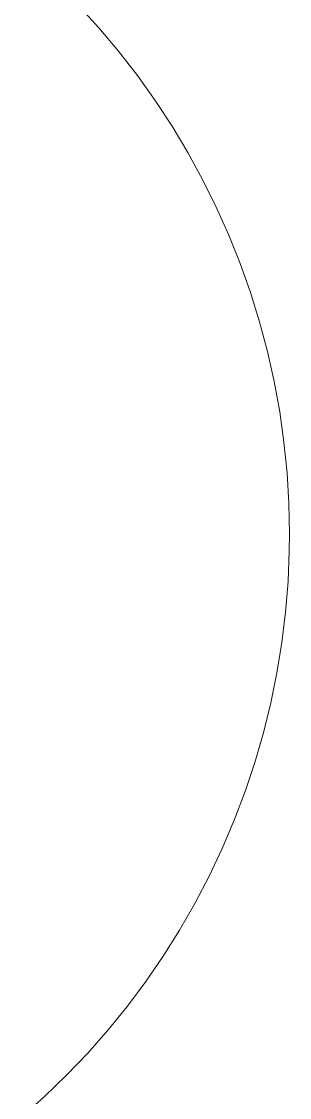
# Model space of a CAD drawing. Header units: millimetres. Extents: x 155920 to 295199, y -4084 to 97293.
# Drawn here: x 225034 to 225173, y 31014 to 31574 of the extents above; entities that cross this region are included whole.
import ezdxf

# ---------------------------------------------------------------- set-up
doc = ezdxf.new("R2010")
doc.units = ezdxf.units.MM
doc.header["$MEASUREMENT"] = 0
doc.layers.add('I-FURN', color=8, linetype='CONTINUOUS', lineweight=9)

msp = doc.modelspace()

# ---------------------------------------------------------------- linework, layer by layer
at = {"layer": 'I-FURN'}
for p, q in [((225074.15, 31570.61), (225063.36, 31582.42)), ((225084.45, 31558.37), (225074.15, 31570.61)), ((225094.26, 31545.73), (225084.45, 31558.37)), ((225103.56, 31532.71), (225094.26, 31545.73)), ((225112.33, 31519.33), (225103.56, 31532.71)), ((225120.55, 31505.61), (225112.33, 31519.33)), ((225128.22, 31491.57), (225120.55, 31505.61)), ((225135.33, 31477.23), (225128.22, 31491.57)), ((225141.85, 31462.62), (225135.33, 31477.23)), ((225147.78, 31447.76), (225141.85, 31462.62)), ((225153.12, 31432.68), (225147.78, 31447.76)), ((225157.85, 31417.4), (225153.12, 31432.68)), ((225161.96, 31401.94), (225157.85, 31417.4)), ((225165.45, 31386.32), (225161.96, 31401.94)), ((225168.32, 31370.58), (225165.45, 31386.32)), ((225170.55, 31354.74), (225168.32, 31370.58)), ((225172.15, 31338.82), (225170.55, 31354.74)), ((225173.1, 31322.85), (225172.15, 31338.82)), ((225173.42, 31306.86), (225173.1, 31322.85)), ((225173.33, 31298.22), (225173.42, 31306.86)), ((225172.67, 31282.23), (225173.33, 31298.22)), ((225171.36, 31266.29), (225172.67, 31282.23)), ((225169.42, 31250.41), (225171.36, 31266.29)), ((225166.85, 31234.62), (225169.42, 31250.41)), ((225163.64, 31218.94), (225166.85, 31234.62)), ((225159.82, 31203.41), (225163.64, 31218.94)), ((225155.37, 31188.04), (225159.82, 31203.41)), ((225150.31, 31172.86), (225155.37, 31188.04)), ((225144.65, 31157.9), (225150.31, 31172.86)), ((225138.4, 31143.17), (225144.65, 31157.9)), ((225131.56, 31128.71), (225138.4, 31143.17)), ((225124.15, 31114.53), (225131.56, 31128.71)), ((225116.18, 31100.65), (225124.15, 31114.53)), ((225107.66, 31087.11), (225116.18, 31100.65)), ((225098.61, 31073.92), (225107.66, 31087.11)), ((225089.03, 31061.11), (225098.61, 31073.92)), ((225078.95, 31048.68), (225089.03, 31061.11)), ((225068.38, 31036.67), (225078.95, 31048.68)), ((225057.34, 31025.09), (225068.38, 31036.67)), ((225045.85, 31013.96), (225057.34, 31025.09)), ((225033.92, 31003.3), (225045.85, 31013.96))]:
    msp.add_line(p, q, dxfattribs=at)

doc.saveas('drawing.dxf')
